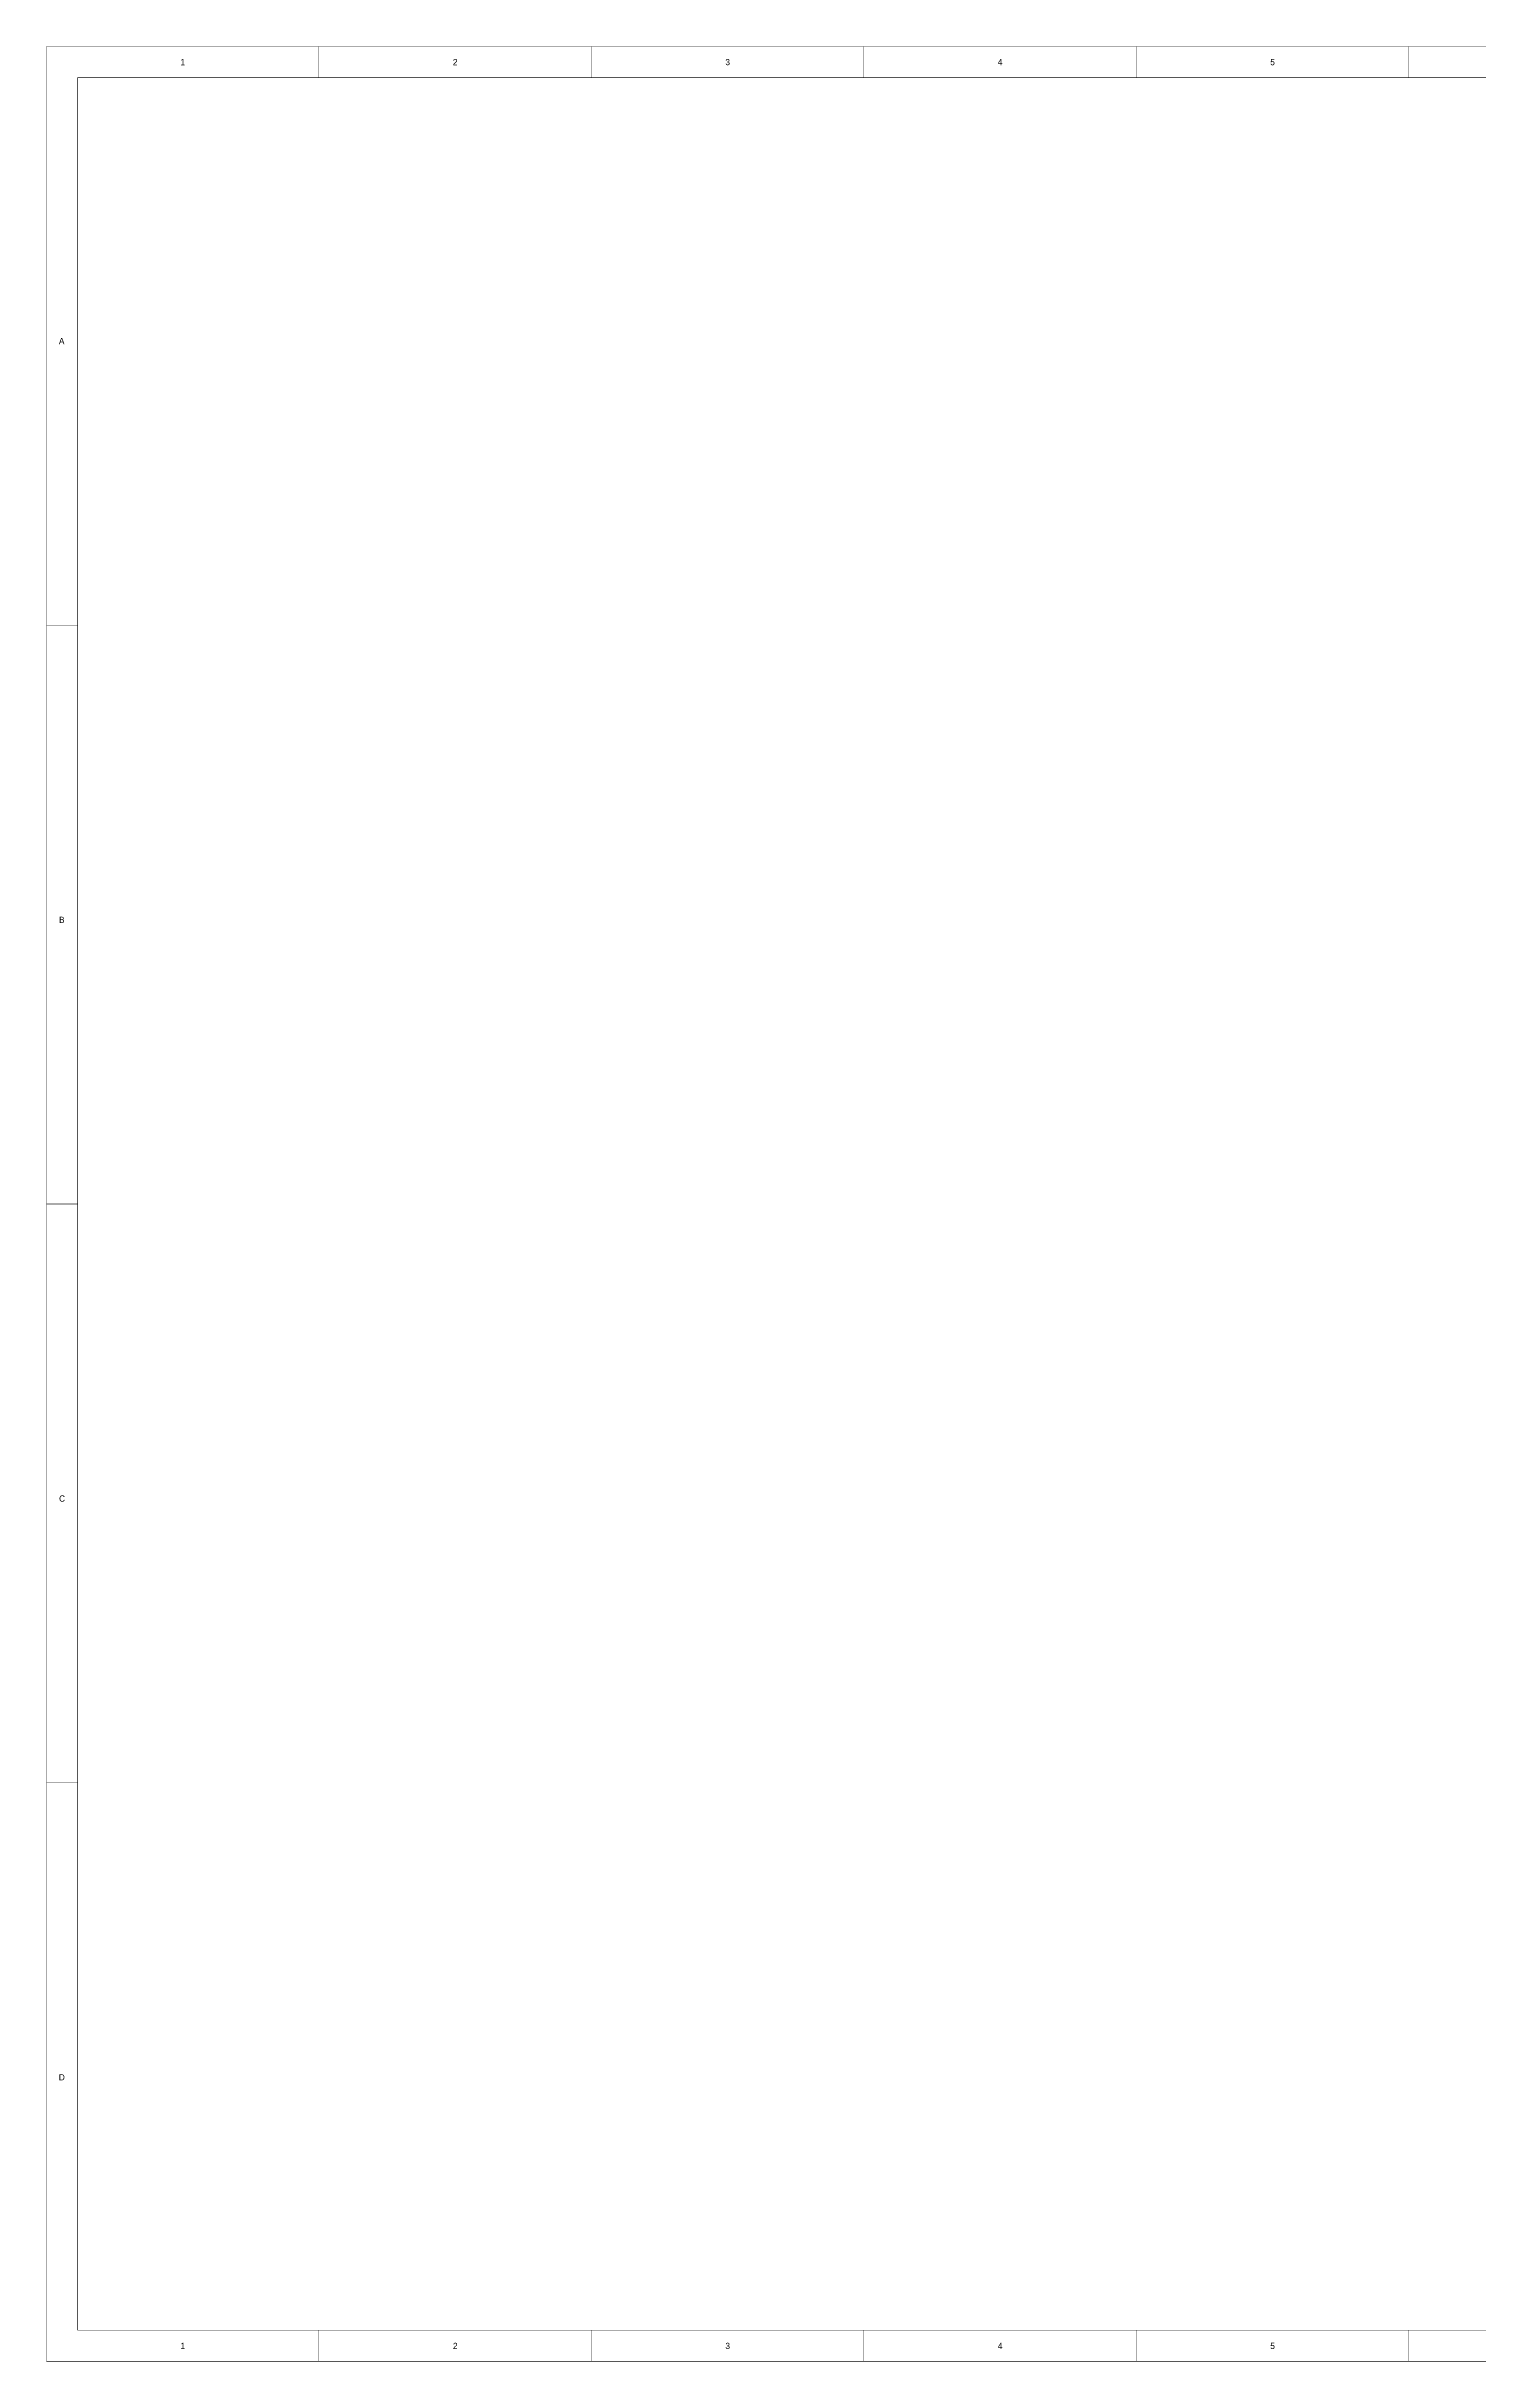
# Model space of a CAD drawing. Header units: millimetres. Extents: x 0 to 1291, y 0 to 606.
# Drawn here: x 0 to 350, y 0 to 566 of the extents above; entities that cross this region are included whole.
import ezdxf

# ---------------------------------------------------------------- set-up
doc = ezdxf.new("R2010")
doc.units = ezdxf.units.MM
doc.layers.add('Sheet', color=255, linetype='Continuous')

msp = doc.modelspace()

# ---------------------------------------------------------------- linework, layer by layer
at = {"layer": 'Sheet', "const_width": 0.0991}
for points in [[(0, 566.42), (800.06, 566.42), (800.06, 0.04), (0, 0.04), (0, 566.42)], [(66.67, 558.8), (66.67, 566.42)], [(133.35, 558.8), (133.35, 566.42)], [(200.03, 558.8), (200.03, 566.42)], [(266.7, 558.8), (266.7, 566.42)], [(333.38, 558.8), (333.38, 566.42)], [(7.62, 558.8), (792.44, 558.8), (792.44, 7.66), (7.62, 7.66), (7.62, 558.8)], [(7.62, 424.81), (0, 424.81)], [(7.62, 283.21), (0, 283.21)], [(7.62, 141.6), (0, 141.6)], [(66.67, 7.62), (66.67, 0)], [(133.35, 7.62), (133.35, 0)], [(200.03, 7.62), (200.03, 0)], [(266.7, 7.62), (266.7, 0)], [(333.38, 7.62), (333.38, 0)]]:
    msp.add_lwpolyline(points, dxfattribs=at)

# ---------------------------------------------------------------- texts
at = {"layer": 'Sheet'}
for s, p in [('1', (32.79, 561.85)), ('2', (99.46, 561.85)), ('3', (166.14, 561.85)), ('4', (232.81, 561.85)), ('5', (299.49, 561.85)), ('A', (3.03, 493.59)), ('B', (3.07, 351.98)), ('C', (3.07, 210.38)), ('D', (3.01, 68.77)), ('1', (32.79, 3.05)), ('2', (99.46, 3.05)), ('3', (166.14, 3.05)), ('4', (232.81, 3.05)), ('5', (299.49, 3.05))]:
    msp.add_text(s, height=1.52, dxfattribs=at).set_placement(p)

doc.saveas('drawing.dxf')
